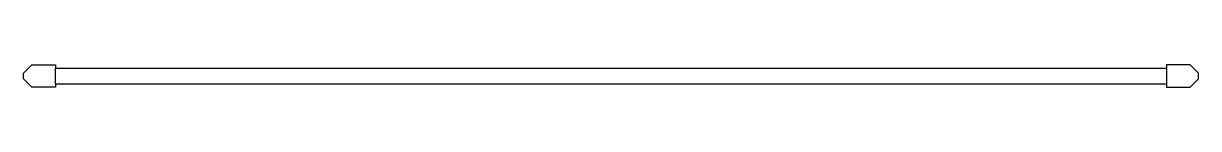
# Model space of a CAD drawing. Header units: millimetres. Extents: x 0 to 3517, y -34 to 34.
import ezdxf

# ---------------------------------------------------------------- set-up
doc = ezdxf.new("R2010")
doc.units = ezdxf.units.MM
doc.layers.add('KwikScaf Matrix', color=7, linetype='Continuous')

# ---------------------------------------------------------------- blocks, each defined once
blk = doc.blocks.new('109335xz')
at = {"layer": 'KwikScaf Matrix', "color": 0, "extrusion": (0, 1, -1.83691e-16)}
for p, q in [((0, 8.5), (25, 33.5)), ((0, -8.5), (0, 8.5)), ((25, 33.5), (96, 33.5)), ((96, 33.5), (96, 23.7)), ((96, 24), (3421, 24)), ((96, -23.7), (96, 23.7)), ((3492, 33.5), (3421, 33.5)), ((3421, 33.5), (3421, 23.7)), ((3421, 23.7), (3421, -23.7)), ((3517, 8.5), (3492, 33.5)), ((3517, -8.5), (3517, 8.5)), ((25, -33.5), (0, -8.5)), ((96, -33.5), (25, -33.5)), ((96, -23.7), (96, -33.5)), ((96, -24), (3421, -24)), ((3421, -23.7), (3421, -33.5)), ((3421, -33.5), (3492, -33.5)), ((3492, -33.5), (3517, -8.5))]:
    blk.add_line(p, q, dxfattribs=at)

msp = doc.modelspace()

# ---------------------------------------------------------------- block references
msp.add_blockref('109335xz', (0, 0))

doc.saveas('drawing.dxf')
